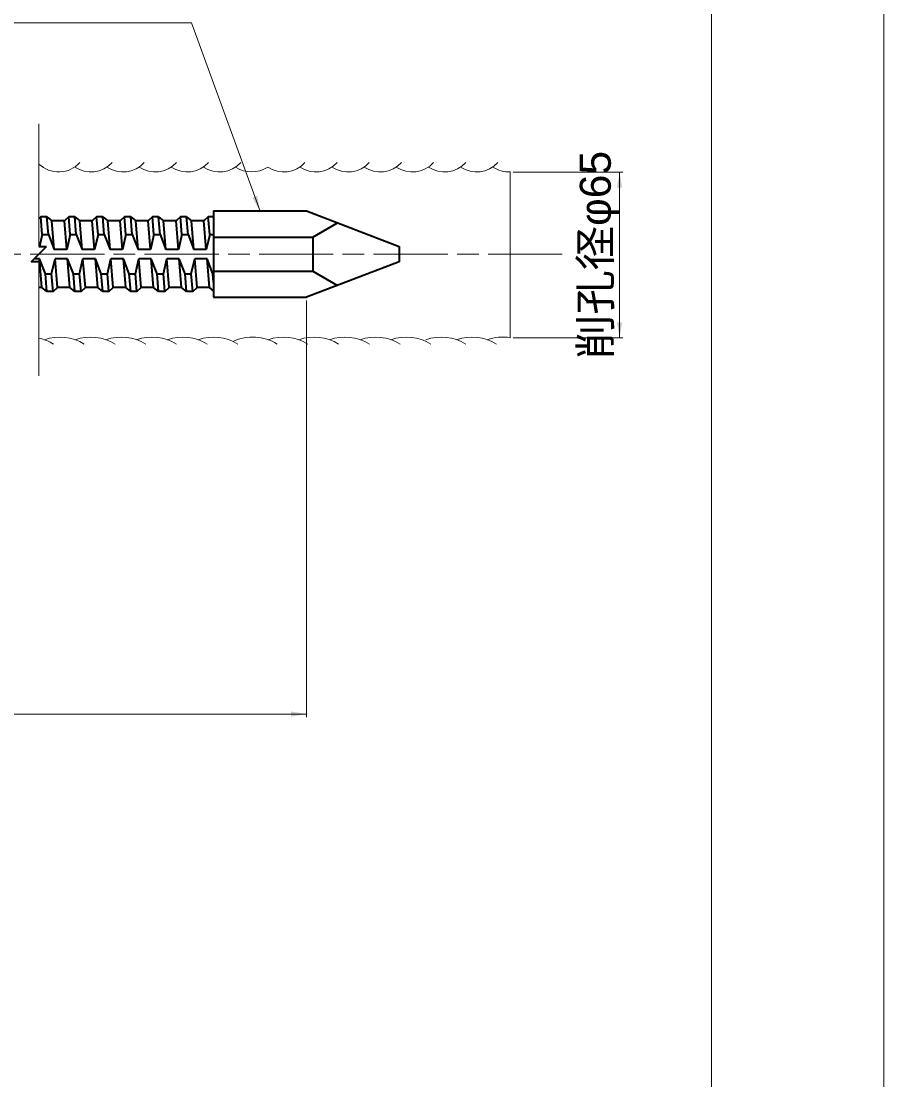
# Model space of a CAD drawing. Units: millimetres at full size, sheet at 1:2; details may follow other scales. Extents: x 2048 to 3730, y 1125 to 2313.
# Drawn here: x 3450.7 to 3729.5, y 1719.1 to 2061.4 of the extents above; entities that cross this region are included whole.
import ezdxf
from ezdxf.enums import TextEntityAlignment as Align

# ---------------------------------------------------------------- set-up
doc = ezdxf.new("R2010")
doc.units = ezdxf.units.MM
doc.header["$LTSCALE"] = 2
doc.linetypes.add('CHAIN', pattern=[18.5, 12, -1.5, 3.5, -1.5])
for name, color, linetype, lineweight in [('1 外形線', 7, 'Continuous', 35), ('2 細い実線', 2, 'Continuous', 20), ('4中心線', 1, 'CHAIN', 15), ('5 想像線', 7, 'Continuous', 13), ('6寸法線', 4, 'Continuous', 13), ('Defpoints_2', 7, 'Continuous', 13)]:
    doc.layers.add(name, color=color, linetype=linetype, lineweight=lineweight)
doc.styles.add('ＭＳ Ｐゴシック', font='')
doc.styles.get('ＭＳ Ｐゴシック').set_extended_font_data('MS PGothic')

# ---------------------------------------------------------------- blocks, each defined once
blk = doc.blocks.new('filled_arrow')
at = {"color": 0, "linetype": 'Continuous', "lineweight": -2}
blk.add_solid([(7.5, 1.25), (0, 0), (7.5, -1.25)], dxfattribs=at)

msp = doc.modelspace()

# ---------------------------------------------------------------- linework, layer by layer
at = {"layer": '1 外形線'}
for p, q in [((3512.948, 1999.991), (3512.948, 1972.091)), ((3512.948, 1999.991), (3542.948, 1999.991)), ((3542.948, 1999.991), (3572.948, 1988.541)), ((3457.063, 1998.12), (3456.438, 1997.515)), ((3459.063, 1998.119), (3457.063, 1998.12)), ((3457.538, 1992.37), (3457.063, 1998.12)), ((3459.063, 1998.119), (3460.68, 1996.77)), ((3459.538, 1992.369), (3459.063, 1998.119)), ((3464.693, 1996.77), (3460.68, 1996.77)), ((3461.444, 1987.52), (3460.68, 1996.77)), ((3466.087, 1998.119), (3464.693, 1996.77)), ((3465.458, 1987.52), (3464.693, 1996.769)), ((3468.087, 1998.119), (3466.087, 1998.119)), ((3466.562, 1992.369), (3466.087, 1998.119)), ((3468.087, 1998.119), (3469.704, 1996.77)), ((3468.562, 1992.369), (3468.087, 1998.119)), ((3470.468, 1987.519), (3469.704, 1996.77)), ((3473.717, 1996.77), (3469.704, 1996.77)), ((3475.111, 1998.119), (3473.717, 1996.769)), ((3474.482, 1987.519), (3473.717, 1996.768)), ((3477.111, 1998.119), (3475.111, 1998.119)), ((3475.586, 1992.369), (3475.111, 1998.119)), ((3477.586, 1992.369), (3477.111, 1998.119)), ((3477.111, 1998.119), (3478.727, 1996.769)), ((3482.741, 1996.769), (3478.727, 1996.769)), ((3479.492, 1987.519), (3478.727, 1996.769)), ((3484.135, 1998.118), (3482.741, 1996.769)), ((3483.505, 1987.519), (3482.741, 1996.768)), ((3486.135, 1998.118), (3484.135, 1998.118)), ((3484.61, 1992.369), (3484.135, 1998.118)), ((3486.135, 1998.118), (3487.751, 1996.769)), ((3486.61, 1992.368), (3486.135, 1998.118)), ((3488.515, 1987.518), (3487.751, 1996.769)), ((3491.765, 1996.769), (3487.751, 1996.769)), ((3493.158, 1998.118), (3491.765, 1996.768)), ((3492.529, 1987.518), (3491.765, 1996.768)), ((3495.158, 1998.118), (3493.158, 1998.118)), ((3493.634, 1992.368), (3493.158, 1998.118)), ((3495.158, 1998.118), (3496.775, 1996.768)), ((3495.633, 1992.368), (3495.158, 1998.118)), ((3497.539, 1987.518), (3496.775, 1996.768)), ((3500.789, 1996.768), (3496.775, 1996.768)), ((3501.553, 1987.518), (3500.788, 1996.767)), ((3502.182, 1998.117), (3500.789, 1996.768)), ((3504.182, 1998.117), (3502.182, 1998.117)), ((3502.657, 1992.368), (3502.182, 1998.117)), ((3504.182, 1998.117), (3505.799, 1996.768)), ((3504.657, 1992.367), (3504.182, 1998.117)), ((3509.813, 1996.768), (3505.799, 1996.768)), ((3506.563, 1987.518), (3505.799, 1996.768)), ((3511.206, 1998.117), (3509.812, 1996.767)), ((3510.577, 1987.517), (3509.812, 1996.767)), ((3512.947, 1998.117), (3511.206, 1998.117)), ((3511.681, 1992.367), (3511.206, 1998.117)), ((3544.948, 1991.541), (3552.948, 1996.174)), ((3457.538, 1992.37), (3456.671, 1988.563)), ((3457.538, 1992.37), (3459.538, 1992.369)), ((3459.538, 1992.369), (3461.444, 1987.52)), ((3466.562, 1992.369), (3465.458, 1987.519)), ((3466.562, 1992.369), (3468.562, 1992.369)), ((3468.562, 1992.369), (3470.468, 1987.519)), ((3475.586, 1992.369), (3474.481, 1987.519)), ((3475.586, 1992.369), (3477.586, 1992.369)), ((3477.586, 1992.369), (3479.492, 1987.519)), ((3484.61, 1992.369), (3483.505, 1987.518)), ((3484.61, 1992.369), (3486.61, 1992.368)), ((3486.61, 1992.368), (3488.515, 1987.518)), ((3493.634, 1992.368), (3492.529, 1987.518)), ((3493.634, 1992.368), (3495.633, 1992.368)), ((3495.633, 1992.368), (3497.539, 1987.518)), ((3502.657, 1992.368), (3501.553, 1987.518)), ((3502.657, 1992.368), (3504.657, 1992.367)), ((3504.657, 1992.367), (3506.563, 1987.518)), ((3511.681, 1992.367), (3510.577, 1987.517)), ((3511.681, 1992.367), (3512.947, 1992.367)), ((3453.938, 1983.547), (3458.938, 1988.563)), ((3456.438, 1988.563), (3458.938, 1988.563)), ((3512.948, 1991.541), (3544.948, 1991.541)), ((3544.948, 1991.541), (3544.948, 1980.541)), ((3572.948, 1988.541), (3572.948, 1983.541)), ((3465.458, 1987.52), (3461.444, 1987.52)), ((3474.482, 1987.519), (3470.468, 1987.519)), ((3483.505, 1987.519), (3479.492, 1987.519)), ((3492.529, 1987.518), (3488.515, 1987.518)), ((3501.553, 1987.518), (3497.539, 1987.518)), ((3510.577, 1987.517), (3506.563, 1987.518)), ((3456.438, 1983.547), (3453.938, 1983.547)), ((3456.681, 1984.519), (3454.907, 1984.52)), ((3457.446, 1975.27), (3456.681, 1984.519)), ((3458.587, 1979.67), (3456.682, 1984.519)), ((3460.587, 1979.67), (3461.692, 1984.519)), ((3465.705, 1984.519), (3461.692, 1984.52)), ((3462.456, 1975.27), (3461.692, 1984.519)), ((3466.47, 1975.27), (3465.705, 1984.519)), ((3467.611, 1979.669), (3465.705, 1984.519)), ((3469.611, 1979.67), (3470.716, 1984.519)), ((3474.729, 1984.519), (3470.716, 1984.52)), ((3471.48, 1975.269), (3470.716, 1984.519)), ((3475.494, 1975.269), (3474.729, 1984.519)), ((3476.635, 1979.669), (3474.729, 1984.518)), ((3478.635, 1979.669), (3479.739, 1984.518)), ((3480.504, 1975.269), (3479.739, 1984.518)), ((3483.753, 1984.518), (3479.74, 1984.519)), ((3484.517, 1975.269), (3483.753, 1984.518)), ((3485.659, 1979.668), (3483.753, 1984.518)), ((3487.659, 1979.669), (3488.763, 1984.518)), ((3492.777, 1984.518), (3488.763, 1984.519)), ((3489.528, 1975.269), (3488.763, 1984.518)), ((3493.541, 1975.268), (3492.777, 1984.518)), ((3494.683, 1979.668), (3492.777, 1984.517)), ((3496.683, 1979.668), (3497.787, 1984.517)), ((3501.801, 1984.517), (3497.787, 1984.518)), ((3498.551, 1975.268), (3497.787, 1984.517)), ((3502.565, 1975.268), (3501.801, 1984.517)), ((3503.707, 1979.667), (3501.801, 1984.517)), ((3505.707, 1979.668), (3506.811, 1984.517)), ((3510.824, 1984.517), (3506.811, 1984.518)), ((3507.575, 1975.268), (3506.811, 1984.517)), ((3511.589, 1975.267), (3510.824, 1984.517)), ((3512.73, 1979.667), (3510.825, 1984.517)), ((3572.948, 1983.541), (3542.948, 1972.091)), ((3459.063, 1973.92), (3458.587, 1979.67)), ((3458.587, 1979.67), (3460.587, 1979.67)), ((3461.062, 1973.919), (3460.587, 1979.67)), ((3467.611, 1979.669), (3469.611, 1979.67)), ((3468.086, 1973.919), (3467.611, 1979.669)), ((3470.086, 1973.919), (3469.611, 1979.67)), ((3477.11, 1973.919), (3476.635, 1979.669)), ((3476.635, 1979.669), (3478.635, 1979.669)), ((3479.11, 1973.918), (3478.635, 1979.669)), ((3485.659, 1979.668), (3487.659, 1979.669)), ((3486.134, 1973.918), (3485.659, 1979.668)), ((3488.134, 1973.918), (3487.659, 1979.669)), ((3495.158, 1973.918), (3494.683, 1979.668)), ((3494.683, 1979.668), (3496.683, 1979.668)), ((3497.158, 1973.918), (3496.683, 1979.668)), ((3503.707, 1979.667), (3505.707, 1979.668)), ((3504.182, 1973.917), (3503.707, 1979.667)), ((3506.182, 1973.917), (3505.707, 1979.668)), ((3512.948, 1977.033), (3512.73, 1979.667)), ((3512.73, 1979.667), (3512.948, 1979.667)), ((3512.948, 1980.541), (3544.948, 1980.541)), ((3544.948, 1980.541), (3552.948, 1975.907)), ((3457.446, 1975.27), (3456.438, 1975.27)), ((3459.063, 1973.92), (3457.446, 1975.27)), ((3461.062, 1973.919), (3462.456, 1975.27)), ((3466.47, 1975.27), (3462.456, 1975.27)), ((3468.086, 1973.919), (3466.47, 1975.27)), ((3470.086, 1973.919), (3471.48, 1975.269)), ((3475.494, 1975.269), (3471.48, 1975.269)), ((3477.11, 1973.919), (3475.494, 1975.269)), ((3479.11, 1973.918), (3480.504, 1975.269)), ((3484.517, 1975.269), (3480.504, 1975.269)), ((3486.134, 1973.918), (3484.517, 1975.269)), ((3488.134, 1973.918), (3489.528, 1975.269)), ((3493.541, 1975.268), (3489.528, 1975.269)), ((3495.158, 1973.918), (3493.541, 1975.268)), ((3497.158, 1973.918), (3498.551, 1975.268)), ((3502.565, 1975.268), (3498.551, 1975.268)), ((3504.182, 1973.917), (3502.565, 1975.268)), ((3506.182, 1973.917), (3507.575, 1975.268)), ((3511.589, 1975.267), (3507.575, 1975.268)), ((3512.948, 1974.132), (3511.589, 1975.267)), ((3461.062, 1973.919), (3459.063, 1973.92)), ((3470.086, 1973.919), (3468.086, 1973.919)), ((3479.11, 1973.918), (3477.11, 1973.919)), ((3488.134, 1973.918), (3486.134, 1973.918)), ((3497.158, 1973.918), (3495.158, 1973.918)), ((3506.182, 1973.917), (3504.182, 1973.917)), ((3512.948, 1972.091), (3542.948, 1972.091))]:
    msp.add_line(p, q, dxfattribs=at)
at = {"layer": '2 細い実線', "color": 4}
for p, q in [((3456.439, 2028.203), (3456.438, 1988.563)), ((3456.437, 1946.756), (3456.438, 1983.547))]:
    msp.add_line(p, q, dxfattribs=at)
at = {"layer": '2 細い実線'}
msp.add_line((3608.782, 1959.042), (3608.783, 2012.628), dxfattribs=at)
for centre, radius, start, end in [((3462.87, 2021.986), 9.363, 226.61768, 317.16496), ((3473.26, 2021.985), 9.363, 236.29838, 317.16496), ((3483.65, 2021.985), 9.363, 236.29838, 317.16496), ((3494.04, 2021.984), 9.363, 236.29838, 317.16496), ((3504.43, 2021.984), 9.363, 236.29838, 317.16496), ((3514.82, 2021.984), 9.363, 236.29838, 317.16496), ((3535.6, 2021.983), 9.363, 236.29838, 317.16496), ((3545.99, 2021.983), 9.363, 236.29838, 317.16496), ((3556.38, 2021.982), 9.363, 236.29838, 317.16496), ((3566.77, 2021.982), 9.363, 236.29838, 317.16496), ((3577.16, 2021.982), 9.363, 236.29838, 317.16496), ((3587.55, 2021.981), 9.363, 236.29838, 317.16496), ((3597.94, 2021.981), 9.363, 236.29838, 317.16496), ((3525.21, 2021.983), 9.363, 236.29838, 303.6973), ((3608.33, 2021.981), 9.363, 236.29838, 272.76984), ((3453.289, 1944.295), 14.948, 58.00507, 77.84061), ((3463.219, 1944.295), 14.948, 58.00507, 109.39787), ((3473.149, 1944.294), 14.948, 58.00507, 109.39787), ((3483.079, 1944.294), 14.948, 58.00507, 109.39787), ((3493.009, 1944.293), 14.948, 58.00507, 109.39787), ((3502.939, 1944.292), 14.948, 58.00507, 109.39787), ((3512.869, 1944.292), 14.948, 58.00507, 109.39787), ((3525.559, 1944.293), 14.948, 58.00507, 115.12284), ((3535.489, 1944.292), 14.948, 58.00507, 109.39787), ((3545.419, 1944.292), 14.948, 58.00507, 109.39787), ((3555.349, 1944.291), 14.948, 58.00507, 109.39787), ((3565.279, 1944.29), 14.948, 58.00507, 109.39787), ((3575.209, 1944.29), 14.948, 58.00507, 109.39787), ((3586.519, 1944.29), 14.948, 58.00507, 109.39787), ((3596.449, 1944.289), 14.948, 58.00507, 109.39787), ((3606.379, 1944.289), 14.948, 80.74874, 109.39787)]:
    msp.add_arc(centre, radius, start, end, dxfattribs=at)
at = {"layer": '4中心線'}
msp.add_line((3625.618, 1986.041), (2261.035, 1986.041), dxfattribs=at)
at = {"layer": '5 想像線'}
msp.add_line((3673.896, 2275.926), (3673.896, 1162.372), dxfattribs=at)
at = {"layer": '6寸法線', "color": 7}
for p, q in [((3609.784, 2012.56), (3645.163, 2012.56)), ((3644.163, 2012.56), (3644.163, 1958.974)), ((3609.781, 1958.974), (3645.163, 1958.974))]:
    msp.add_line(p, q, dxfattribs=at)
at = {"layer": '6寸法線'}
for p, q in [((3542.948, 1971.091), (3542.948, 1836.396)), ((2283.413, 1837.396), (3542.948, 1837.396))]:
    msp.add_line(p, q, dxfattribs=at)
msp.add_lwpolyline([(3527.948, 1999.928), (3526.236, 2004.626), (3505.763, 2060.815), (3380.307, 2060.815)], dxfattribs=at)
at = {"layer": 'Defpoints_2'}
msp.add_lwpolyline([(2047.548, 1125.149), (3729.548, 1125.149), (3729.548, 2313.149), (2047.548, 2313.149)], close=True, dxfattribs=at)

# ---------------------------------------------------------------- block references
at = {"layer": '6寸法線', "color": 7, "xscale": 0.667, "yscale": 0.667}
for p, rotation in [((3644.163, 2012.56), 270), ((3644.163, 1958.974), 90)]:
    msp.add_blockref('filled_arrow', p, dxfattribs=dict(at, rotation=rotation))
at = {"layer": '6寸法線', "xscale": 0.667, "yscale": 0.667}
for p, rotation in [((3527.948, 1999.928), 110), ((3542.948, 1837.396), 180)]:
    msp.add_blockref('filled_arrow', p, dxfattribs=dict(at, rotation=rotation))

# ---------------------------------------------------------------- texts
at = {"layer": '6寸法線', "color": 7, "style": 'ＭＳ Ｐゴシック', "width": 1.05}
msp.add_text('削孔径φ65', height=10.02, rotation=90, dxfattribs=at).set_placement((3636.288, 1985.767), align=Align.MIDDLE_CENTER)

doc.saveas('drawing.dxf')
